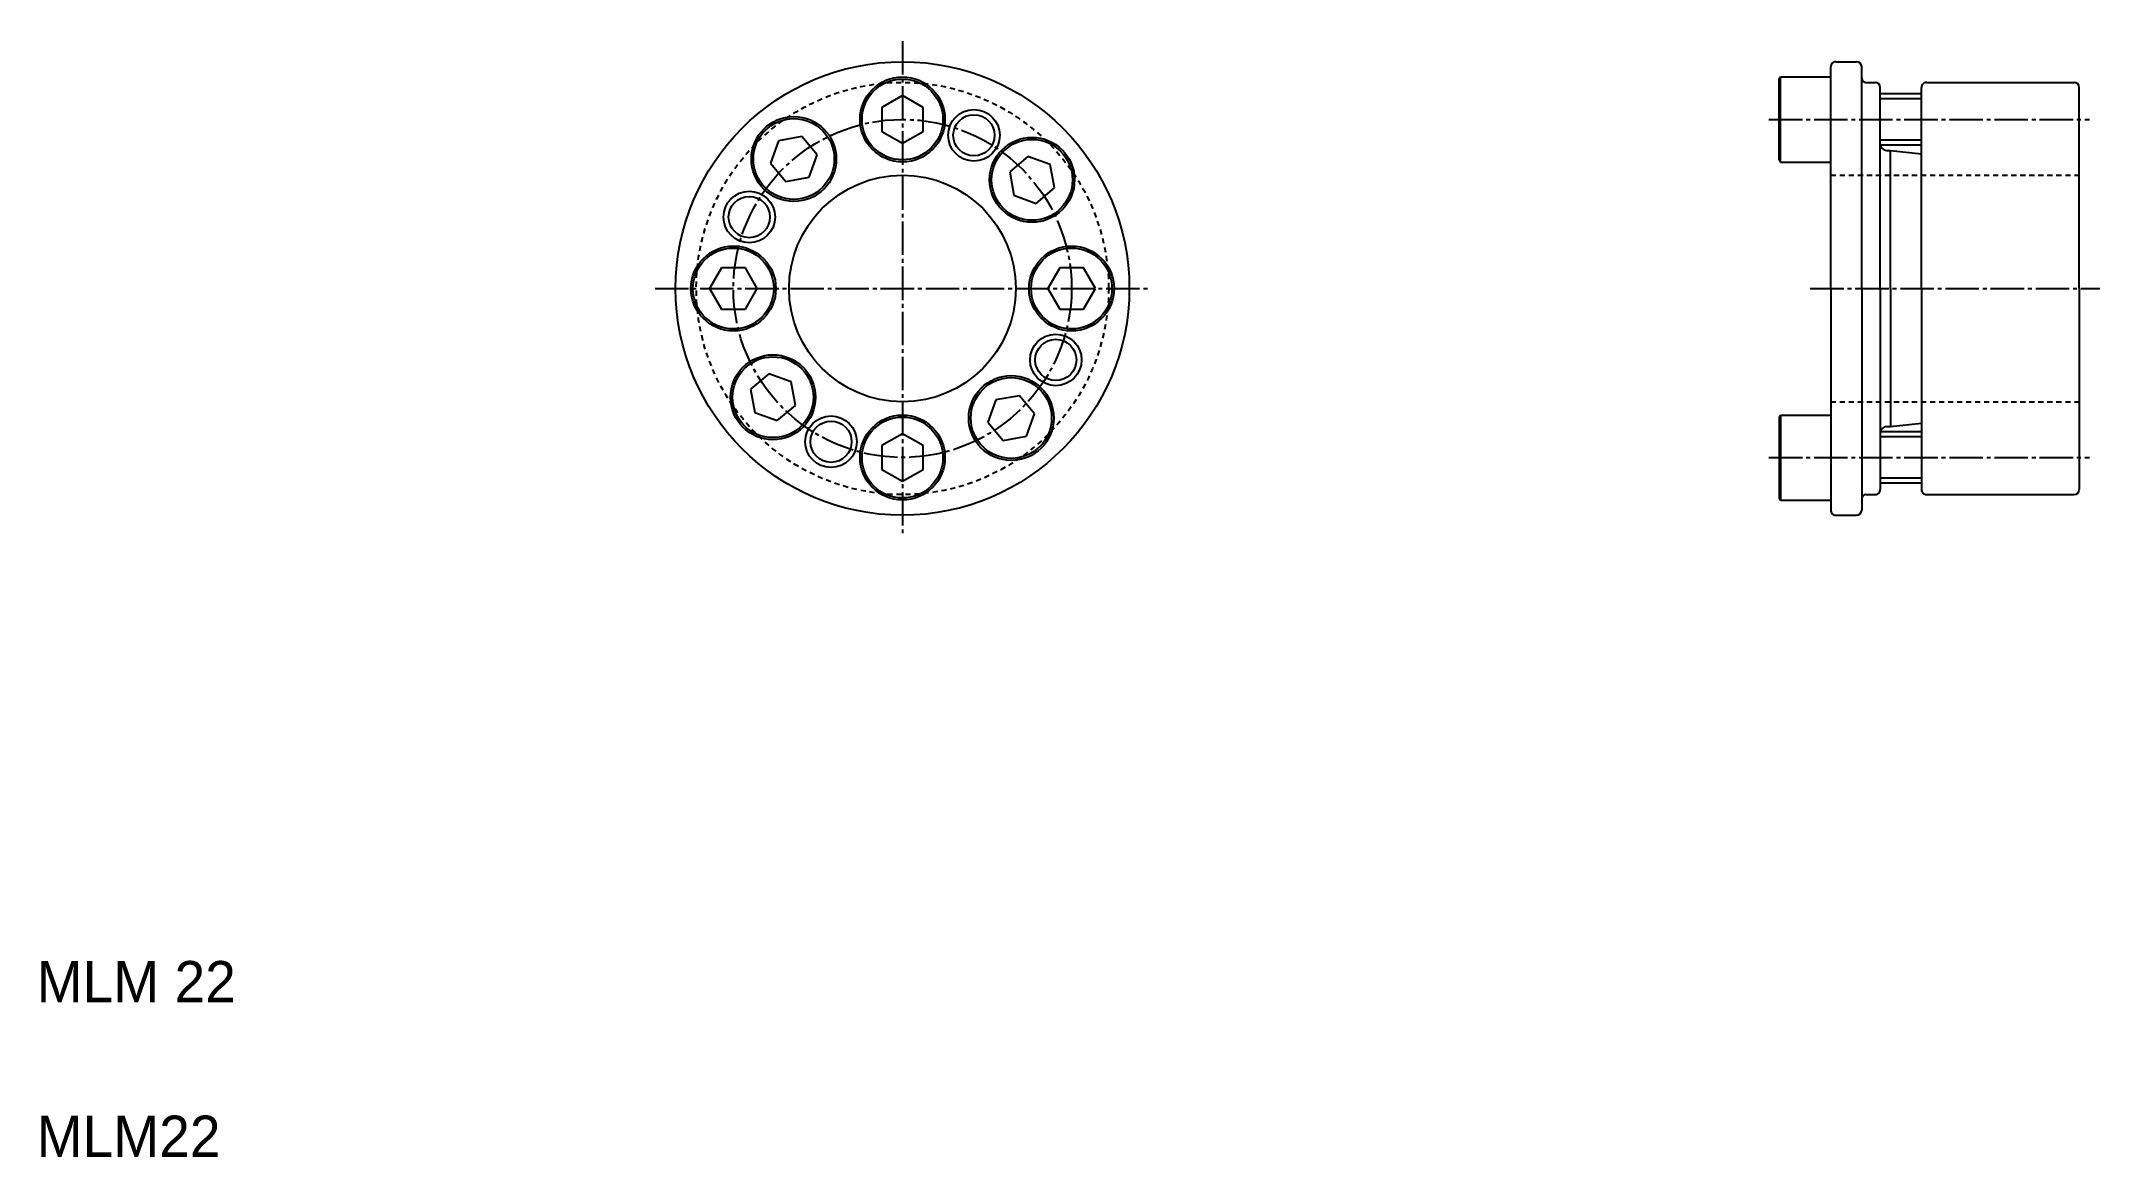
# Model space of a CAD drawing. Extents: x 10 to 210, y 10 to 118.
import ezdxf

# ---------------------------------------------------------------- set-up
doc = ezdxf.new("R2010")
doc.units = 0
doc.header["$LTSCALE"] = 0.25
doc.linetypes.add('CENTER', pattern=[17.5, 13, -1.5, 1.5, -1.5])
doc.linetypes.add('DASHED', pattern=[3.5, 2, -1.5])
doc.layers.get('0').update_dxf_attribs({"linetype": 'CONTINUOUS'})
doc.layers.add('CENTER', color=1, linetype='CENTER')

msp = doc.modelspace()

# ---------------------------------------------------------------- linework, layer by layer
for p, q in [((184.52, 116.25), (186.52, 116.25)), ((179.02, 114.57), (179.13, 114.77)), ((179.02, 106.72), (179.02, 114.57)), ((179.13, 114.77), (184.02, 114.77)), ((179.13, 106.52), (179.13, 114.77)), ((184.02, 94.25), (184.02, 115.75)), ((184.02, 106.52), (184.02, 114.77)), ((187.02, 94.25), (187.02, 115.75)), ((187.43, 114.25), (188.32, 114.25)), ((193.32, 114.25), (207.62, 114.25)), ((93.98, 112.96), (91.98, 111.8)), ((95.98, 111.8), (93.98, 112.96)), ((94.98, 112.38), (94.98, 112.38)), ((95.48, 112.09), (95.48, 112.09)), ((184.02, 108.15), (184.02, 113.15)), ((188.82, 94.25), (188.82, 113.75)), ((192.82, 113.15), (188.82, 113.15)), ((192.82, 94.25), (192.82, 113.75)), ((208.12, 94.25), (208.12, 113.75)), ((91.98, 111.8), (91.98, 109.49)), ((95.98, 109.49), (95.98, 111.8)), ((81.96, 108.58), (81.17, 106.41)), ((84.23, 108.98), (81.96, 108.58)), ((85.72, 107.21), (84.23, 108.98)), ((91.98, 109.49), (93.98, 108.34)), ((93.98, 108.34), (95.98, 109.49)), ((192.82, 108.15), (188.82, 108.15)), ((81.17, 106.41), (82.65, 104.64)), ((84.93, 105.04), (85.72, 107.21)), ((106.15, 107.06), (104.38, 105.58)), ((108.32, 106.27), (106.15, 107.06)), ((108.72, 104), (108.32, 106.27)), ((179.02, 106.72), (179.13, 106.52)), ((179.13, 106.52), (184.02, 106.52)), ((189.42, 107.65), (189.82, 107.65)), ((189.82, 94.25), (189.82, 107.65)), ((189.82, 107.65), (192.82, 107.31)), ((82.65, 104.64), (84.93, 105.04)), ((104.38, 105.58), (104.78, 103.3)), ((106.95, 102.51), (108.72, 104)), ((104.78, 103.3), (106.95, 102.51)), ((76.43, 96.25), (75.27, 94.25)), ((78.74, 96.25), (76.43, 96.25)), ((79.89, 94.25), (78.74, 96.25)), ((109.23, 96.25), (108.07, 94.25)), ((111.54, 96.25), (109.23, 96.25)), ((112.69, 94.25), (111.54, 96.25)), ((75.27, 94.25), (76.43, 92.25)), ((78.74, 92.25), (79.89, 94.25)), ((108.07, 94.25), (109.23, 92.25)), ((111.54, 92.25), (112.69, 94.25)), ((184.02, 94.25), (184.02, 72.75)), ((187.02, 94.25), (187.02, 72.75)), ((188.82, 94.25), (188.82, 74.75)), ((189.82, 94.25), (189.82, 80.85)), ((192.82, 94.25), (192.82, 74.75)), ((208.12, 94.25), (208.12, 74.75)), ((76.43, 92.25), (78.74, 92.25)), ((109.23, 92.25), (111.54, 92.25)), ((81.02, 85.98), (79.25, 84.49)), ((83.19, 85.19), (81.02, 85.98)), ((79.25, 84.49), (79.65, 82.22)), ((83.59, 82.91), (83.19, 85.19)), ((79.65, 82.22), (81.82, 81.43)), ((81.82, 81.43), (83.59, 82.91)), ((103.04, 83.45), (102.25, 81.28)), ((105.32, 83.85), (103.04, 83.45)), ((106.8, 82.08), (105.32, 83.85)), ((106.01, 79.91), (106.8, 82.08)), ((179.02, 81.77), (179.13, 81.97)), ((179.13, 81.97), (184.02, 81.97)), ((179.13, 81.97), (179.13, 73.72)), ((184.02, 81.97), (184.02, 73.72)), ((93.98, 80.16), (91.98, 79)), ((95.98, 79), (93.98, 80.16)), ((102.25, 81.28), (103.74, 79.51)), ((103.74, 79.51), (106.01, 79.91)), ((179.02, 81.77), (179.02, 73.92)), ((184.02, 80.35), (184.02, 75.35)), ((192.82, 80.35), (188.82, 80.35)), ((189.42, 80.85), (189.82, 80.85)), ((189.82, 80.85), (192.82, 81.18)), ((91.98, 79), (91.98, 76.69)), ((95.98, 76.69), (95.98, 79)), ((91.98, 76.69), (93.98, 75.54)), ((93.98, 75.54), (95.98, 76.69)), ((179.02, 73.92), (179.13, 73.72)), ((187.43, 74.25), (188.32, 74.25)), ((192.82, 75.35), (188.82, 75.35)), ((193.32, 74.25), (207.62, 74.25)), ((179.13, 73.72), (184.02, 73.72)), ((184.52, 72.25), (186.52, 72.25))]:
    msp.add_line(p, q)
at = {"color": 3}
for p, q in [((192.82, 112.65), (188.82, 112.65)), ((192.82, 108.65), (188.82, 108.65)), ((192.82, 79.85), (188.82, 79.85)), ((192.82, 75.85), (188.82, 75.85))]:
    msp.add_line(p, q, dxfattribs=at)
at = {"color": 3, "linetype": 'DASHED'}
for p, q in [((184.02, 105.25), (208.12, 105.25)), ((184.02, 83.25), (208.12, 83.25))]:
    msp.add_line(p, q, dxfattribs=at)
for centre, radius in [((93.98, 94.25), 22), ((93.98, 110.65), 4.12), ((93.98, 110.65), 3.92), ((83.44, 106.81), 4.12), ((83.44, 106.81), 3.92), ((100.91, 109.11), 2), ((106.55, 104.79), 4.12), ((106.55, 104.79), 3.92), ((93.98, 94.25), 11), ((79.12, 101.18), 2), ((77.58, 94.25), 4.12), ((77.58, 94.25), 3.92), ((110.38, 94.25), 4.12), ((110.38, 94.25), 3.92), ((108.85, 87.32), 2), ((81.42, 83.7), 4.12), ((81.42, 83.7), 3.92), ((104.53, 81.68), 4.12), ((104.53, 81.68), 3.92), ((93.98, 77.85), 4.12), ((87.05, 79.38), 2), ((93.98, 77.85), 3.92)]:
    msp.add_circle(centre, radius)
msp.add_circle((93.98, 94.25), 20, dxfattribs=at)
at = {"color": 3}
for centre in [(100.91, 109.11), (79.12, 101.18), (108.85, 87.32), (87.05, 79.38)]:
    msp.add_circle(centre, 2.5, dxfattribs=at)
for centre, radius, start, end in [((184.52, 115.75), 0.5, 90, 180.0009), ((186.52, 115.75), 0.5, 0, 90), ((187.43, 114.66), 0.41, 180.001, 270), ((188.32, 113.75), 0.5, 0, 90), ((193.32, 113.75), 0.5, 90, 180.0009), ((207.62, 113.75), 0.5, 0, 90), ((189.42, 108.25), 0.6, 180.0007, 270), ((189.42, 80.25), 0.6, 90, 179.9993), ((187.43, 73.84), 0.41, 90, 179.999), ((188.32, 74.75), 0.5, 269.9965, 0), ((193.32, 74.75), 0.5, 179.9991, 270), ((207.62, 74.75), 0.5, 270, 0), ((184.52, 72.75), 0.5, 179.9991, 270), ((186.52, 72.75), 0.5, 270, 0)]:
    msp.add_arc(centre, radius, start, end)
at = {"layer": 'CENTER', "color": 1, "linetype": 'CENTER'}
for p, q in [((93.98, 118.25), (93.98, 70.25)), ((178.02, 110.65), (209.12, 110.65)), ((69.98, 94.25), (117.98, 94.25)), ((182.02, 94.25), (210.12, 94.25)), ((178.02, 77.85), (209.12, 77.85))]:
    msp.add_line(p, q, dxfattribs=at)
msp.add_circle((93.98, 94.25), 16.4, dxfattribs=at)

# ---------------------------------------------------------------- texts
for s, p in [('MLM 22', (10, 25)), ('MLM22', (10, 10))]:
    msp.add_text(s, height=4).set_placement(p)

doc.saveas('drawing.dxf')
